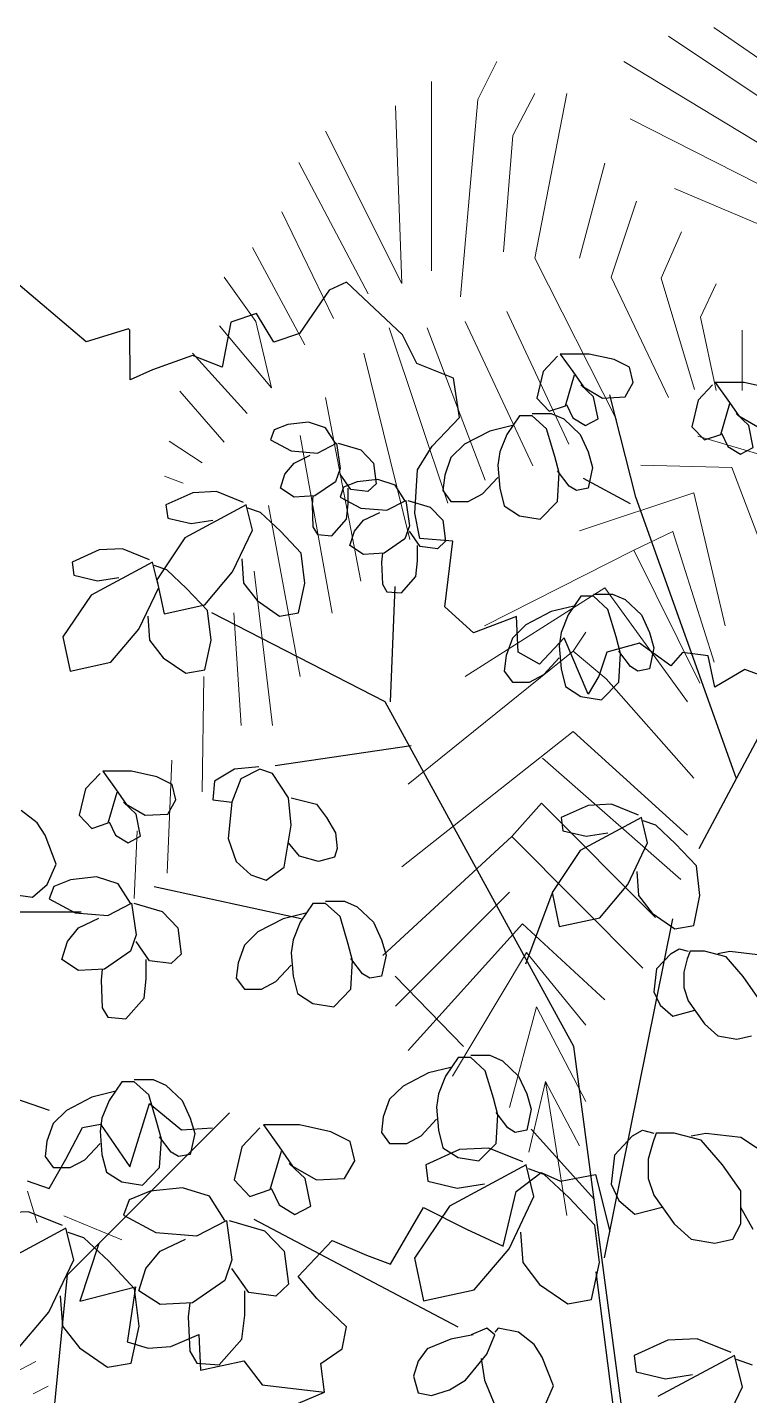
# Model space of a CAD drawing. Header units: metres. Extents: x 10 to 239, y 2 to 253.
# Drawn here: x 65.144 to 67.273, y 236.276 to 240.313 of the extents above; entities that cross this region are included whole.
import ezdxf

# ---------------------------------------------------------------- set-up
doc = ezdxf.new("R2010")
doc.units = ezdxf.units.M
doc.header["$MEASUREMENT"] = 0
doc.layers.add('bloques ARBOLES', color=7, linetype='Continuous', true_color=0xb8d897)

# ---------------------------------------------------------------- blocks, each defined once
blk = doc.blocks.new('arbolote')
at = {"layer": 'bloques ARBOLES'}
for points in [[(2.7258, 8.3824), (2.6379, 8.4146), (2.5499, 8.3621), (2.5296, 8.4544), (2.4538, 8.4647), (2.4197, 8.4257), (2.3276, 8.4921), (2.2307, 8.4652), (2.2079, 8.3944), (2.1757, 8.3413), (2.1058, 8.5075), (2.0326, 8.4299), (1.9699, 8.4659), (1.9646, 8.5709), (1.8381, 8.5226), (1.7538, 8.5993), (1.7768, 8.7926), (1.6799, 8.8007), (1.6652, 8.8756), (1.6728, 9.0034), (1.7164, 9.0735), (1.7971, 9.1575), (1.7788, 9.2735), (1.6709, 9.3173), (1.629, 9.4014), (1.4637, 9.5575), (1.4129, 9.5339), (1.3256, 9.4056), (1.2498, 9.3801), (1.1981, 9.465), (1.1223, 9.4394), (1.0973, 9.306), (1.0095, 9.3412), (0.8915, 9.2982), (0.8263, 9.2687), (0.8245, 9.4153), (0.8208, 9.4196), (0.6961, 9.3811), (0.4029, 9.6284)], [(0.5221, 6.9057), (0.5869, 6.8834), (0.6359, 6.9699), (0.6855, 7.0634), (0.7381, 7.073), (0.8253, 6.9473), (0.8826, 7.1338), (0.9777, 7.0562), (1.0689, 7.0626)], [(0.5805, 5.8724), (0.5892, 6.0984), (0.6413, 6.6286), (1.119, 7.1066)], [(0.7339, 6.7212), (0.678, 6.5512), (0.8418, 6.5934), (0.8177, 6.435), (0.8174, 6.4311), (0.8786, 6.412), (0.9457, 6.4174), (1.0283, 6.4524), (1.0336, 6.3474), (1.1613, 6.3747), (1.2153, 6.3045), (1.3227, 6.2916), (1.3987, 6.2823), (1.3877, 6.3669), (1.4511, 6.4105), (1.4634, 6.4752), (1.3758, 6.5591), (1.3213, 6.6234), (1.4217, 6.7296), (1.5227, 6.6864), (1.5932, 6.6596), (1.6907, 6.8268), (1.8179, 6.7635), (1.9253, 6.7128), (1.9635, 6.874), (2.0379, 6.9305), (2.0946, 6.9049), (2.1978, 6.9243), (2.2396, 6.7565)], [(1.3783, 5.3202), (1.5312, 5.4418), (1.6445, 5.5469), (1.7204, 5.6701), (1.5699, 5.6198), (1.4478, 5.6608), (1.357, 5.996), (1.2278, 6.0834), (1.3223, 6.2498), (1.3987, 6.2823)]]:
    blk.add_lwpolyline(points, dxfattribs=at)
blk = doc.blocks.new('A$C3F3B40B0')
at = {"layer": 'bloques ARBOLES'}
for p, q in [((934.3, 1965.2), (917.4, 1947.1)), ((971.4, 1967.7), (937.5, 1967.7)), ((937.5, 1967.7), (952.3, 1947.1)), ((1001, 1961.3), (971.4, 1967.7)), ((1019, 1952.2), (1001, 1961.3)), ((917.4, 1947.1), (910, 1916)), ((952.3, 1947.1), (965, 1929)), ((1023.3, 1934.1), (1019, 1952.2)), ((943.9, 1907), (954.5, 1943.2)), ((976.7, 1917.3), (961.9, 1931.5)), ((965, 1929), (987.3, 1916)), ((1013.7, 1917.3), (1023.3, 1934.1)), ((1116.4, 1931.5), (1099.5, 1913.4)), ((1153.5, 1934.1), (1119.6, 1934.1)), ((1119.6, 1934.1), (1134.4, 1913.4)), ((1183.1, 1927.7), (1153.5, 1934.1)), ((910, 1916), (924.8, 1900.5)), ((982, 1891.5), (976.7, 1917.3)), ((987.3, 1916), (1013.7, 1917.3)), ((1026.4, 1799.7), (995.7, 1919.9)), ((1099.5, 1913.4), (1092.1, 1882.4)), ((1134.4, 1913.4), (1147.1, 1895.3)), ((904.7, 1897.9), (926.9, 1897.9)), ((924.8, 1900.5), (943.9, 1907)), ((926.9, 1897.9), (941.7, 1891.5)), ((944.9, 1908.3), (952.3, 1892.8)), ((1126, 1873.4), (1136.6, 1909.6)), ((1158.8, 1883.7), (1144, 1897.9)), ((617.8, 1885), (601.9, 1878.5)), ((642.1, 1887.6), (617.8, 1885)), ((662.2, 1881.1), (642.1, 1887.6)), ((673.9, 1863), (662.2, 1881.1)), ((881.4, 1883.7), (854.9, 1877.2)), ((889.9, 1895.3), (875, 1873.4)), ((904.7, 1895.3), (889.9, 1895.3)), ((921.6, 1879.8), (904.7, 1895.3)), ((941.7, 1891.5), (960.8, 1873.4)), ((952.3, 1892.8), (967.2, 1883.7)), ((967.2, 1883.7), (982, 1891.5)), ((1092.1, 1882.4), (1106.9, 1866.9)), ((1147.1, 1895.3), (1169.4, 1882.4)), ((1164.1, 1857.8), (1158.8, 1883.7)), ((601.9, 1878.5), (597.7, 1866.9)), ((597.7, 1866.9), (622, 1854)), ((854.9, 1877.2), (825.3, 1861.7)), ((875, 1873.4), (866.6, 1852.7)), ((931.2, 1847.5), (921.6, 1879.8)), ((960.8, 1873.4), (970.3, 1852.7)), ((1106.9, 1866.9), (1126, 1873.4)), ((1127, 1874.7), (1134.4, 1859.1)), ((622, 1854), (652.7, 1851.4)), ((625.2, 1839.7), (644.2, 1848.8)), ((652.7, 1851.4), (674.9, 1863)), ((674.9, 1863), (679.2, 1833.3)), ((677.1, 1863), (703.5, 1855.3)), ((703.5, 1855.3), (718.4, 1839.7)), ((825.3, 1861.7), (809.4, 1846.2)), ((866.6, 1852.7), (864.5, 1837.2)), ((970.3, 1852.7), (975.6, 1834.6)), ((1134.4, 1859.1), (1149.3, 1850.1)), ((1149.3, 1850.1), (1164.1, 1857.8)), ((614.6, 1826.8), (625.2, 1839.7)), ((679.2, 1833.3), (673.9, 1817.8)), ((718.4, 1839.7), (721.5, 1815.2)), ((809.4, 1846.2), (802, 1825.5)), ((864.5, 1837.2), (866.6, 1810)), ((936.5, 1828.1), (931.2, 1847.5)), ((975.6, 1834.6), (970.3, 1810)), ((609.3, 1810), (614.6, 1826.8)), ((673.9, 1817.8), (649.5, 1801)), ((691.9, 1808.7), (679.2, 1826.8)), ((699.3, 1817.8), (683.4, 1811.3)), ((723.6, 1820.4), (699.3, 1817.8)), ((743.8, 1813.9), (723.6, 1820.4)), ((802, 1825.5), (799.9, 1807.4)), ((846.5, 1803.5), (864.5, 1822.9)), ((948.1, 1812.6), (934.3, 1830.7)), ((934.3, 1794.5), (936.5, 1828.1)), ((1020.1, 1791.9), (965, 1821.6)), ((506.6, 1804.8), (474.8, 1790.6)), ((534.1, 1806.1), (506.6, 1804.8)), ((565.9, 1793.2), (534.1, 1806.1)), ((625.2, 1799.7), (609.3, 1810)), ((649.5, 1801), (625.2, 1799.7)), ((647.4, 1801), (646.4, 1790.6)), ((683.4, 1811.3), (679.2, 1799.7)), ((679.2, 1799.7), (703.5, 1786.7)), ((688.7, 1791.9), (688.7, 1810)), ((712, 1806.1), (691.9, 1808.7)), ((721.5, 1815.2), (712, 1806.1)), ((755.4, 1795.8), (743.8, 1813.9)), ((799.9, 1807.4), (809.4, 1794.5)), ((829.5, 1794.5), (846.5, 1803.5)), ((866.6, 1810), (871.9, 1789.3)), ((956.6, 1807.4), (948.1, 1812.6)), ((970.3, 1810), (956.6, 1807.4)), ((1144, 1470), (1026.4, 1799.7)), ((474.8, 1790.6), (477, 1775.1)), ((569.1, 1790.6), (497.1, 1751.8)), ((576.5, 1760.9), (569.1, 1790.6)), ((586, 1781.6), (571.2, 1786.7)), ((646.4, 1790.6), (647.4, 1764.8)), ((686.6, 1773.8), (688.7, 1791.9)), ((703.5, 1786.7), (734.2, 1784.2)), ((734.2, 1784.2), (756.5, 1795.8)), ((756.5, 1795.8), (760.7, 1766.1)), ((758.6, 1795.8), (785.1, 1788)), ((785.1, 1788), (799.9, 1772.5)), ((809.4, 1794.5), (829.5, 1794.5)), ((871.9, 1789.3), (889.9, 1777.7)), ((914.2, 1773.8), (934.3, 1794.5)), ((477, 1775.1), (504.5, 1768.6)), ((504.5, 1768.6), (529.9, 1772.5)), ((609.3, 1759.6), (586, 1781.6)), ((669.7, 1754.4), (686.6, 1773.8)), ((696.1, 1759.6), (706.7, 1772.5)), ((706.7, 1772.5), (725.8, 1781.6)), ((799.9, 1772.5), (803.1, 1748)), ((889.9, 1777.7), (914.2, 1773.8)), ((497.1, 1751.8), (464.3, 1702.7)), ((553.2, 1711.8), (576.5, 1760.9)), ((633.7, 1733.7), (609.3, 1759.6)), ((647.4, 1764.8), (652.7, 1755.7)), ((652.7, 1755.7), (669.7, 1754.4)), ((690.8, 1742.8), (696.1, 1759.6)), ((760.7, 1766.1), (755.4, 1750.5)), ((773.4, 1741.5), (760.7, 1759.6)), ((396.5, 1737.6), (364.7, 1723.4)), ((424, 1738.9), (396.5, 1737.6)), ((455.8, 1726), (424, 1738.9)), ((706.7, 1732.4), (690.8, 1742.8)), ((755.4, 1750.5), (731.1, 1733.7)), ((770.2, 1724.7), (770.2, 1742.8)), ((793.5, 1738.9), (773.4, 1741.5)), ((803.1, 1748), (793.5, 1738.9)), ((364.7, 1723.4), (366.9, 1707.9)), ((459, 1723.4), (387, 1684.6)), ((466.4, 1693.7), (459, 1723.4)), ((475.9, 1714.3), (461.1, 1719.5)), ((563.8, 1727.3), (565.9, 1698.8)), ((637.9, 1698.8), (633.7, 1733.7)), ((731.1, 1733.7), (706.7, 1732.4)), ((728.9, 1733.7), (727.9, 1723.4)), ((727.9, 1723.4), (728.9, 1697.5)), ((768.1, 1706.6), (770.2, 1724.7)), ((366.9, 1707.9), (394.4, 1701.4)), ((394.4, 1701.4), (419.8, 1705.3)), ((499.2, 1692.4), (475.9, 1714.3)), ((520.4, 1673), (553.2, 1711.8)), ((751.2, 1687.2), (768.1, 1706.6)), ((443.1, 1644.5), (466.4, 1693.7)), ((464.3, 1702.7), (472.7, 1662.6)), ((523.5, 1666.5), (499.2, 1692.4)), ((565.9, 1698.8), (581.8, 1678.1)), ((630.5, 1663.9), (637.9, 1698.8)), ((728.9, 1697.5), (734.2, 1688.5)), ((734.2, 1688.5), (751.2, 1687.2)), ((738.5, 1559.2), (743.8, 1694.9)), ((387, 1684.6), (354.1, 1635.5)), ((472.7, 1662.6), (520.4, 1673)), ((581.8, 1678.1), (608.2, 1660)), ((953.4, 1671.7), (926.9, 1665.2)), ((961.9, 1683.3), (947, 1661.3)), ((976.7, 1683.3), (961.9, 1683.3)), ((976.7, 1685.9), (998.9, 1685.9)), ((993.6, 1667.8), (976.7, 1683.3)), ((998.9, 1685.9), (1013.7, 1679.4)), ((1013.7, 1679.4), (1032.8, 1661.3)), ((453.7, 1660), (455.8, 1631.6)), ((527.8, 1631.6), (523.5, 1666.5)), ((732.1, 1559.2), (528.8, 1663.9)), ((608.2, 1660), (630.5, 1663.9)), ((926.9, 1665.2), (897.3, 1649.7)), ((947, 1661.3), (938.6, 1640.6)), ((1003.2, 1635.5), (993.6, 1667.8)), ((1032.8, 1661.3), (1042.3, 1640.6)), ((410.3, 1605.7), (443.1, 1644.5)), ((897.3, 1649.7), (881.4, 1634.2)), ((938.6, 1640.6), (936.5, 1625.1)), ((1042.3, 1640.6), (1047.6, 1622.5)), ((1100.6, 1387.2), (1236.1, 1641.9)), ((354.1, 1635.5), (362.6, 1595.4)), ((455.8, 1631.6), (471.7, 1610.9)), ((520.4, 1596.7), (527.8, 1631.6)), ((881.4, 1634.2), (874, 1613.5)), ((936.5, 1625.1), (938.6, 1598)), ((1008.4, 1616.1), (1003.2, 1635.5)), ((471.7, 1610.9), (498.1, 1592.8)), ((874, 1613.5), (871.9, 1595.4)), ((918.5, 1591.5), (936.5, 1610.9)), ((1020.1, 1600.6), (1006.3, 1618.7)), ((1006.3, 1582.5), (1008.4, 1616.1)), ((1047.6, 1622.5), (1042.3, 1598)), ((362.6, 1595.4), (410.3, 1605.7)), ((498.1, 1592.8), (520.4, 1596.7)), ((871.9, 1595.4), (881.4, 1582.5)), ((901.5, 1582.5), (918.5, 1591.5)), ((938.6, 1598), (943.9, 1577.3)), ((1028.6, 1595.4), (1020.1, 1600.6)), ((1042.3, 1598), (1028.6, 1595.4)), ((881.4, 1582.5), (901.5, 1582.5)), ((943.9, 1577.3), (961.9, 1565.7)), ((986.2, 1561.8), (1006.3, 1582.5)), ((953.4, 1154.5), (732.1, 1559.2)), ((961.9, 1565.7), (986.2, 1561.8)), ((762.8, 1507.5), (603, 1484.2)), ((555.3, 1480.3), (532, 1466.1)), ((583.9, 1482.9), (555.3, 1480.3)), ((585, 1480.3), (562.7, 1468.7)), ((599.8, 1475.2), (585, 1480.3)), ((397.6, 1475.2), (380.6, 1457.1)), ((434.6, 1477.7), (400.7, 1477.7)), ((400.7, 1477.7), (415.6, 1457.1)), ((464.3, 1471.3), (434.6, 1477.7)), ((482.3, 1462.2), (464.3, 1471.3)), ((486.5, 1444.1), (482.3, 1462.2)), ((532, 1466.1), (529.9, 1444.1)), ((562.7, 1468.7), (552.1, 1441.5)), ((618.8, 1446.7), (599.8, 1475.2)), ((380.6, 1457.1), (373.2, 1426)), ((407.1, 1417), (417.7, 1453.2)), ((415.6, 1457.1), (428.3, 1439)), ((622, 1414.4), (618.8, 1446.7)), ((622, 1446.7), (651.7, 1439)), ((323.7, 1417.3), (305.2, 1431.8)), ((439.9, 1427.3), (425.1, 1441.5)), ((428.3, 1439), (450.5, 1426)), ((477, 1427.3), (486.5, 1444.1)), ((529.9, 1444.1), (552.1, 1441.5)), ((552.1, 1441.5), (547.9, 1398.9)), ((651.7, 1439), (663.3, 1423.4)), ((970.3, 1437.7), (938.6, 1423.4)), ((997.9, 1439), (970.3, 1437.7)), ((1029.6, 1426), (997.9, 1439)), ((333, 1402.8), (323.7, 1417.3)), ((373.2, 1426), (388, 1410.5)), ((388, 1410.5), (407.1, 1417)), ((408.1, 1418.3), (415.6, 1402.8)), ((445.2, 1401.5), (439.9, 1427.3)), ((450.5, 1426), (477, 1427.3)), ((613.5, 1365.3), (622, 1414.4)), ((663.3, 1423.4), (673.9, 1405.3)), ((938.6, 1423.4), (940.7, 1407.9)), ((1032.8, 1423.4), (960.8, 1384.7)), ((1040.2, 1393.7), (1032.8, 1423.4)), ((1049.7, 1414.4), (1034.9, 1419.6)), ((1073, 1392.4), (1049.7, 1414.4)), ((346.2, 1368.8), (333, 1402.8)), ((415.6, 1402.8), (430.4, 1393.7)), ((430.4, 1393.7), (445.2, 1401.5)), ((547.9, 1398.9), (557.4, 1371.7)), ((673.9, 1405.3), (676, 1387.2)), ((940.7, 1407.9), (968.2, 1401.5)), ((968.2, 1401.5), (993.6, 1405.3)), ((631.5, 1378.2), (618.8, 1393.7)), ((676, 1387.2), (672.8, 1376.9)), ((960.8, 1384.7), (928, 1335.5)), ((1016.9, 1344.6), (1040.2, 1393.7)), ((1097.4, 1366.6), (1073, 1392.4)), ((335.6, 1344.6), (346.2, 1368.8)), ((557.4, 1371.7), (574.4, 1356.2)), ((653.8, 1371.7), (631.5, 1378.2)), ((672.8, 1376.9), (653.8, 1371.7)), ((1101.6, 1331.7), (1097.4, 1366.6)), ((363.1, 1350.4), (343.3, 1342.3)), ((393.6, 1353.6), (363.1, 1350.4)), ((418.7, 1345.6), (393.6, 1353.6)), ((574.4, 1356.2), (592.4, 1349.8)), ((592.4, 1349.8), (613.5, 1365.3)), ((1027.5, 1360.1), (1029.6, 1331.7)), ((318.4, 1330), (335.6, 1344.6)), ((343.3, 1342.3), (338, 1327.8)), ((433.3, 1322.9), (418.7, 1345.6)), ((633.7, 1304.5), (461.1, 1342)), ((897.3, 1251.5), (928, 1334.2)), ((928, 1335.5), (936.5, 1295.5)), ((984.1, 1305.8), (1016.9, 1344.6)), ((293.3, 1333.3), (318.4, 1330)), ((338, 1327.8), (368.4, 1311.6)), ((406.8, 1308.4), (434.6, 1322.9)), ((434.6, 1322.9), (439.9, 1285.8)), ((437.3, 1322.9), (470.3, 1313.2)), ((647.4, 1322.6), (632.6, 1300.6)), ((662.2, 1322.6), (647.4, 1322.6)), ((662.2, 1325.2), (684.5, 1325.2)), ((679.2, 1307.1), (662.2, 1322.6)), ((684.5, 1325.2), (699.3, 1318.7)), ((699.3, 1318.7), (718.4, 1300.6)), ((1029.6, 1331.7), (1045.5, 1311)), ((1094.2, 1296.7), (1101.6, 1331.7)), ((375.3, 1312.3), (246.2, 1312.3)), ((368.4, 1311.6), (406.8, 1308.4)), ((372.4, 1293.8), (396.2, 1305.1)), ((470.3, 1313.2), (488.9, 1293.8)), ((612.5, 1304.5), (582.8, 1289)), ((638.9, 1311), (612.5, 1304.5)), ((688.7, 1274.8), (679.2, 1307.1)), ((936.5, 1295.5), (984.1, 1305.8)), ((989.4, 906.3), (1069.9, 1304.5)), ((1045.5, 1311), (1072, 1292.9)), ((359.2, 1277.7), (372.4, 1293.8)), ((439.9, 1285.8), (433.3, 1266.4)), ((488.9, 1293.8), (492.8, 1263.1)), ((582.8, 1289), (567, 1273.5)), ((632.6, 1300.6), (624.1, 1279.9)), ((718.4, 1300.6), (727.9, 1279.9)), ((1072, 1292.9), (1094.2, 1296.7)), ((352.6, 1256.7), (359.2, 1277.7)), ((455.8, 1255), (439.9, 1277.7)), ((567, 1273.5), (559.5, 1252.8)), ((624.1, 1279.9), (622, 1264.4)), ((694, 1255.4), (688.7, 1274.8)), ((727.9, 1279.9), (733.2, 1261.8)), ((372.4, 1243.7), (352.6, 1256.7)), ((433.3, 1266.4), (402.8, 1245.4)), ((451.8, 1234), (451.8, 1256.7)), ((480.9, 1251.8), (455.8, 1255)), ((492.8, 1263.1), (480.9, 1251.8)), ((622, 1264.4), (624.1, 1237.3)), ((705.6, 1239.9), (691.9, 1258)), ((691.9, 1221.8), (694, 1255.4)), ((733.2, 1261.8), (727.9, 1237.3)), ((1067.7, 1263.9), (1050.7, 1245.8)), ((1067.7, 1263.9), (1077.2, 1269.1)), ((1077.2, 1269.1), (1087.8, 1266.5)), ((1086.7, 1257.4), (1082.5, 1241.9)), ((1089.9, 1266.5), (1086.7, 1257.4)), ((1106.9, 1266.5), (1089.9, 1266.5)), ((1132.3, 1260), (1106.9, 1266.5)), ((1122.7, 1263.9), (1136.5, 1266.5)), ((1152.4, 1236.7), (1132.3, 1260)), ((1136.5, 1266.5), (1169.3, 1262.6)), ((402.8, 1245.4), (372.4, 1243.7)), ((400.2, 1245.4), (398.9, 1232.4)), ((559.5, 1252.8), (557.4, 1234.7)), ((604, 1230.8), (622, 1250.2)), ((624.1, 1237.3), (629.4, 1216.6)), ((714.1, 1234.7), (705.6, 1239.9)), ((727.9, 1237.3), (714.1, 1234.7)), ((824.2, 1154.5), (743.8, 1237.3)), ((1050.7, 1245.8), (1047.6, 1218.6)), ((1082.5, 1241.9), (1082.5, 1223.8)), ((398.9, 1232.4), (400.2, 1200.1)), ((449.2, 1211.4), (451.8, 1234)), ((557.4, 1234.7), (567, 1221.8)), ((567, 1221.8), (587.1, 1221.8)), ((587.1, 1221.8), (604, 1230.8)), ((671.8, 1201.1), (691.9, 1221.8)), ((1082.5, 1223.8), (1087.8, 1208.3)), ((1169.3, 1212.2), (1152.4, 1236.7)), ((428, 1187.2), (449.2, 1211.4)), ((629.4, 1216.6), (647.4, 1205)), ((1047.6, 1218.6), (1055, 1203.1)), ((1087.8, 1208.3), (1106.9, 1181.1)), ((400.2, 1200.1), (406.8, 1188.8)), ((647.4, 1205), (671.8, 1201.1)), ((1055, 1203.1), (1069.8, 1190.2)), ((1069.8, 1190.2), (1095.7, 1197)), ((406.8, 1188.8), (428, 1187.2)), ((1106.9, 1181.1), (1122.7, 1166.9)), ((1122.7, 1166.9), (1145, 1163)), ((1145, 1163), (1161.9, 1166.9)), ((817.9, 1141.6), (803.1, 1119.6)), ((832.7, 1141.6), (817.9, 1141.6)), ((832.7, 1144.2), (854.9, 1144.2)), ((849.6, 1126.1), (832.7, 1141.6)), ((854.9, 1144.2), (869.8, 1137.7)), ((1045.5, 464.1), (953.4, 1154.5)), ((338.3, 1079.5), (184.7, 1132.6)), ((809.4, 1130), (782.9, 1123.5)), ((859.2, 1093.8), (849.6, 1126.1)), ((869.8, 1137.7), (888.8, 1119.6)), ((423, 1113.2), (408.1, 1091.2)), ((437.8, 1113.2), (423, 1113.2)), ((437.8, 1115.7), (460, 1115.7)), ((454.7, 1097.6), (437.8, 1113.2)), ((460, 1115.7), (474.8, 1109.3)), ((474.8, 1109.3), (493.9, 1091.2)), ((782.9, 1123.5), (753.3, 1108)), ((803.1, 1119.6), (794.6, 1098.9)), ((888.8, 1119.6), (898.3, 1098.9)), ((388, 1095.1), (358.4, 1079.5)), ((414.5, 1101.5), (388, 1095.1)), ((464.3, 1065.3), (454.7, 1097.6)), ((753.3, 1108), (737.4, 1092.5)), ((794.6, 1098.9), (792.5, 1083.4)), ((864.5, 1074.4), (859.2, 1093.8)), ((898.3, 1098.9), (903.6, 1080.8)), ((358.4, 1079.5), (342.5, 1064)), ((408.1, 1091.2), (399.7, 1070.5)), ((493.9, 1091.2), (503.4, 1070.5)), ((737.4, 1092.5), (730, 1071.8)), ((792.5, 1083.4), (794.6, 1056.3)), ((876.1, 1058.9), (862.3, 1077)), ((903.6, 1080.8), (898.3, 1056.3)), ((342.5, 1064), (335.1, 1043.3)), ((399.7, 1070.5), (397.6, 1055)), ((469.6, 1045.9), (464.3, 1065.3)), ((503.4, 1070.5), (508.7, 1052.4)), ((589.2, 1062.4), (607.7, 1036.6)), ((631.5, 1062.4), (589.2, 1062.4)), ((668.6, 1054.3), (631.5, 1062.4)), ((730, 1071.8), (727.9, 1053.7)), ((774.5, 1049.8), (792.5, 1069.2)), ((862.3, 1040.8), (864.5, 1074.4)), ((397.6, 1055), (399.7, 1027.8)), ((481.2, 1030.4), (467.4, 1048.5)), ((467.4, 1012.3), (469.6, 1045.9)), ((508.7, 1052.4), (503.4, 1027.8)), ((585.2, 1059.2), (564, 1036.6)), ((691.1, 1043), (668.6, 1054.3)), ((727.9, 1053.7), (737.4, 1040.8)), ((757.5, 1040.8), (774.5, 1049.8)), ((794.6, 1056.3), (799.9, 1035.6)), ((884.6, 1053.7), (876.1, 1058.9)), ((898.3, 1056.3), (884.6, 1053.7)), ((977.7, 974.8), (903.6, 1057.6)), ((1022.3, 1049.6), (1001.1, 1027)), ((1022.3, 1049.6), (1034.2, 1056.1)), ((1034.2, 1056.1), (1047.5, 1052.8)), ((1050.1, 1052.8), (1046.1, 1041.5)), ((1071.3, 1052.8), (1050.1, 1052.8)), ((1103, 1044.7), (1071.3, 1052.8)), ((1091.1, 1049.6), (1108.3, 1052.8)), ((1128.2, 1015.7), (1103, 1044.7)), ((1108.3, 1052.8), (1149.4, 1048)), ((1149.4, 1048), (1183.8, 1025.3)), ((335.1, 1043.3), (333, 1025.2)), ((379.6, 1021.4), (397.6, 1040.8)), ((489.7, 1025.2), (481.2, 1030.4)), ((564, 1036.6), (554.8, 997.8)), ((597.1, 986.5), (610.4, 1031.7)), ((607.7, 1036.6), (623.6, 1013.9)), ((696.4, 1020.4), (691.1, 1043)), ((737.4, 1040.8), (757.5, 1040.8)), ((819.5, 1033.5), (779.8, 1015.7)), ((799.9, 1035.6), (817.9, 1024)), ((853.9, 1035.1), (819.5, 1033.5)), ((842.2, 1020.1), (862.3, 1040.8)), ((893.6, 1018.9), (853.9, 1035.1)), ((1046.1, 1041.5), (1040.8, 1022.1)), ((333, 1025.2), (342.5, 1012.3)), ((342.5, 1012.3), (362.6, 1012.3)), ((362.6, 1012.3), (379.6, 1021.4)), ((399.7, 1027.8), (405, 1007.1)), ((447.3, 991.6), (467.4, 1012.3)), ((503.4, 1027.8), (489.7, 1025.2)), ((638.2, 999.4), (619.6, 1017.2)), ((623.6, 1013.9), (651.4, 997.8)), ((684.5, 999.4), (696.4, 1020.4)), ((779.8, 1015.7), (782.4, 996.3)), ((897.6, 1015.7), (807.6, 967.2)), ((817.9, 1024), (842.2, 1020.1)), ((906.8, 978.5), (897.6, 1015.7)), ((1001.1, 1027), (997.2, 993)), ((1040.8, 1022.1), (1040.8, 999.5)), ((1149.4, 984.9), (1128.2, 1015.7)), ((405, 1007.1), (423, 995.5)), ((554.8, 997.8), (573.3, 978.4)), ((644.8, 967.1), (638.2, 999.4)), ((651.4, 997.8), (684.5, 999.4)), ((782.4, 996.3), (816.8, 988.2)), ((918.7, 1004.4), (900.2, 1010.9)), ((947.9, 976.9), (918.7, 1004.4)), ((1040.8, 999.5), (1047.5, 980.1)), ((423, 995.5), (447.3, 991.6)), ((456.4, 984.7), (431.6, 974.6)), ((494.5, 988.7), (456.4, 984.7)), ((525.9, 978.6), (494.5, 988.7)), ((573.3, 978.4), (597.1, 986.5)), ((598.5, 988.1), (607.7, 968.7)), ((816.8, 988.2), (848.6, 993.1)), ((997.2, 993), (1006.4, 973.6)), ((1149.4, 946.2), (1149.4, 984.9)), ((431.6, 974.6), (425, 956.4)), ((544.1, 950.3), (525.9, 978.6)), ((607.7, 968.7), (626.2, 957.4)), ((626.2, 957.4), (644.8, 967.1)), ((807.6, 967.2), (766.5, 905.8)), ((877.7, 917.1), (906.8, 978.5)), ((978.3, 944.6), (947.9, 976.9)), ((1006.4, 973.6), (1025, 957.5)), ((1025, 957.5), (1057.4, 966)), ((1047.5, 980.1), (1071.3, 946.2)), ((1163.9, 939.7), (1149.4, 965.6)), ((313.8, 960.5), (279.3, 958.9)), ((353.5, 944.3), (313.8, 960.5)), ((425, 956.4), (463.1, 936.2)), ((511, 932.2), (545.8, 950.3)), ((545.8, 950.3), (552.4, 903.9)), ((549.1, 950.3), (590.4, 938.2)), ((817.9, 824.8), (578.6, 951.5)), ((357.4, 941.1), (267.4, 892.6)), ((366.7, 903.9), (357.4, 941.1)), ((378.6, 929.8), (360.1, 936.2)), ((463.1, 936.2), (511, 932.2)), ((590.4, 938.2), (613.6, 914)), ((890.9, 936.5), (893.6, 901)), ((983.6, 901), (978.3, 944.6)), ((1071.3, 946.2), (1091.1, 928.4)), ((1140.1, 928.4), (1149.4, 946.2)), ((407.7, 902.3), (378.6, 929.8)), ((468, 914), (497.8, 928.1)), ((836.7, 868.6), (877.7, 917.1)), ((1091.1, 928.4), (1118.9, 923.5)), ((1118.9, 923.5), (1140.1, 928.4)), ((337.6, 842.5), (366.7, 903.9)), ((438.2, 870), (407.7, 902.3)), ((451.5, 893.8), (468, 914)), ((552.4, 903.9), (544.1, 879.6)), ((613.6, 914), (618.6, 875.6)), ((766.5, 905.8), (777.1, 855.7)), ((893.6, 901), (913.4, 875.1)), ((974.3, 857.3), (983.6, 901)), ((443.2, 867.5), (451.5, 893.8)), ((572.2, 865.5), (552.4, 893.8)), ((1034.9, 458.9), (979.7, 889.8)), ((443.5, 826.3), (438.2, 870)), ((544.1, 879.6), (506.1, 853.4)), ((618.6, 875.6), (603.7, 861.5)), ((777.1, 855.7), (836.7, 868.6)), ((913.4, 875.1), (946.5, 852.5)), ((350.8, 861.9), (353.5, 826.3)), ((468, 851.4), (443.2, 867.5)), ((506.1, 853.4), (468, 851.4)), ((502.8, 853.4), (501.1, 837.2)), ((567.3, 839.2), (567.3, 867.5)), ((603.7, 861.5), (572.2, 865.5)), ((946.5, 852.5), (974.3, 857.3)), ((296.6, 794), (337.6, 842.5)), ((501.1, 837.2), (502.8, 796.8)), ((564, 811), (567.3, 839.2)), ((353.5, 826.3), (373.3, 800.5)), ((434.2, 782.7), (443.5, 826.3)), ((851.5, 823.9), (833, 815.8)), ((860.8, 815.8), (851.5, 823.9)), ((864.7, 823.9), (860.8, 819)), ((888.5, 819), (864.7, 823.9)), ((537.5, 780.6), (564, 811)), ((809.1, 811), (781.3, 799.6)), ((835.6, 815.8), (809.1, 811)), ((851.5, 793.2), (860.8, 815.8)), ((907.1, 804.5), (888.5, 819)), ((916.3, 789.9), (907.1, 804.5)), ((1063.9, 809.6), (1024.2, 791.8)), ((1098.3, 811.2), (1063.9, 809.6)), ((1138, 795.1), (1098.3, 811.2)), ((373.3, 800.5), (406.4, 777.9)), ((502.8, 796.8), (511, 782.7)), ((781.3, 799.6), (770.8, 785.1)), ((826.3, 762.5), (851.5, 793.2)), ((844.9, 788.3), (848.8, 762.5)), ((929.6, 756), (916.3, 789.9)), ((1024.2, 791.8), (1026.9, 772.4)), ((1142, 791.8), (1052, 743.4)), ((1151.3, 754.7), (1142, 791.8)), ((406.4, 777.9), (434.2, 782.7)), ((511, 782.7), (537.5, 780.6)), ((770.8, 785.1), (765.5, 767.3)), ((1026.9, 772.4), (1061.3, 764.4)), ((1163.2, 780.5), (1144.6, 787)), ((765.5, 767.3), (770.8, 747.9)), ((807.8, 751.2), (826.3, 762.5)), ((848.8, 762.5), (860.8, 733.4)), ((919, 731.8), (929.6, 756)), ((1061.3, 764.4), (1093, 769.2)), ((770.8, 747.9), (786.6, 744.7)), ((786.6, 744.7), (807.8, 751.2)), ((1122.2, 693.3), (1151.3, 754.7))]:
    blk.add_line(p, q, dxfattribs=at)
blk = doc.blocks.new('Palm2-e')
at = {"layer": 'bloques ARBOLES', "lineweight": 5}
for p, q in [((-0.3581, 4.3277), (0.0635, 4.0458)), ((0.0449, 4.1669), (-0.2239, 4.3537)), ((-0.9193, 4.1408), (-0.8633, 4.2528)), ((0.0667, 3.9162), (-0.4889, 4.2528)), ((-1.056, 3.6356), (-1.056, 4.1936)), ((-0.817, 4.0347), (-0.7513, 4.1591)), ((-0.7513, 3.6727), (-0.6575, 4.1591)), ((-1.1439, 3.5979), (-1.1627, 4.122)), ((-0.9713, 3.5588), (-0.9193, 4.1408)), ((-0.4707, 4.0842), (0.0928, 3.7971)), ((-1.3685, 4.0471), (-1.1439, 3.5979)), ((-0.8444, 3.6916), (-0.817, 4.0347)), ((-1.2428, 3.5673), (-1.4473, 3.9546)), ((-0.5456, 3.9533), (-0.6198, 3.6727)), ((0.1227, 3.6819), (-0.3398, 3.8785)), ((-0.5267, 3.6168), (-0.4518, 3.8414)), ((-1.498, 3.8095), (-1.345, 3.495)), ((-0.3789, 3.6135), (-0.3197, 3.7502)), ((-1.584, 3.704), (-1.4297, 3.4175)), ((-0.7513, 3.6727), (-0.5111, 3.1968)), ((-1.5742, 3.4859), (-1.6673, 3.6168)), ((-0.3581, 3.2613), (-0.5267, 3.6168)), ((-0.2812, 3.2854), (-0.3789, 3.6135)), ((-0.2637, 3.4989), (-0.2174, 3.5972)), ((-0.651, 3.1239), (-0.8346, 3.5158)), ((-1.6816, 3.4735), (-1.528, 3.2899)), ((-1.528, 3.2899), (-1.5742, 3.4859)), ((-0.957, 3.4859), (-0.7578, 3.0601)), ((-0.2174, 3.2821), (-0.2637, 3.4989)), ((-1.181, 3.467), (-1.0085, 2.9501)), ((-0.8984, 3.0184), (-1.069, 3.467)), ((-0.1406, 3.2821), (-0.1406, 3.4605)), ((-1.7611, 3.3921), (-1.6002, 3.2144)), ((-1.1198, 2.8433), (-1.2558, 3.3921)), ((2.3102, 3.3726), (2.3389, 3.2789)), ((-1.7982, 3.2802), (-1.6673, 3.1304)), ((2.4177, 3.2997), (2.5882, 3.2287)), ((-1.3685, 3.2613), (-1.265, 2.7203)), ((-1.3496, 2.6252), (-1.4433, 3.1493)), ((-1.8301, 3.133), (-1.7324, 3.0692)), ((-0.0221, 3.0744), (-0.2715, 3.148)), ((-1.8437, 3.0302), (-1.7884, 3.0093)), ((-0.4388, 3.0621), (-0.1712, 3.0556)), ((-0.1712, 3.0556), (-0.0781, 2.8127)), ((-0.2832, 2.9807), (-0.6198, 2.8687)), ((-0.1901, 2.5881), (-0.2832, 2.9807)), ((-1.5364, 2.9436), (-1.4433, 2.4384)), ((-0.4603, 2.8114), (-0.345, 2.8668)), ((-0.345, 2.8668), (-0.2226, 2.4813)), ((2.2399, 2.8212), (2.3343, 2.87)), ((-0.4603, 2.8114), (-0.9004, 2.5881)), ((-0.265, 2.4195), (-0.4603, 2.8114)), ((2.3265, 2.775), (2.3708, 2.7971)), ((-1.5247, 2.2945), (-1.5794, 2.7496)), ((-0.957, 2.4384), (-0.5456, 2.7001)), ((-0.5456, 2.7001), (-0.3021, 2.3635)), ((-1.6387, 2.6265), (-1.6178, 2.2945)), ((-0.6387, 2.5132), (-0.6016, 2.5692)), ((-0.6387, 2.5132), (-1.125, 2.1207)), ((-0.5417, 2.4319), (-0.6387, 2.5132)), ((-1.7324, 2.0985), (-1.7279, 2.4384)), ((-0.2832, 2.1389), (-0.5417, 2.4319)), ((-1.6178, 2.2945), (-1.6178, 2.2945)), ((-1.1439, 1.8772), (-0.6387, 2.2769)), ((-0.6387, 2.2769), (-0.3021, 1.9709)), ((-1.8216, 2.1923), (-1.8359, 1.8589)), ((-0.321, 1.8401), (-0.7292, 2.1975)), ((-0.819, 1.9664), (-0.7324, 2.0647)), ((-0.7324, 2.0647), (-0.3958, 1.7274)), ((-1.9238, 1.9833), (-1.9329, 1.7841)), ((-0.819, 1.9664), (-1.1999, 1.6155)), ((-0.4329, 1.5783), (-0.819, 1.9664)), ((-1.1627, 1.4657), (-0.8262, 1.8023)), ((-1.125, 1.3349), (-0.7884, 1.7092)), ((-0.7884, 1.7092), (-0.5456, 1.4846)), ((-0.9941, 1.26), (-0.776, 1.6246)), ((-0.776, 1.6246), (-0.6016, 1.4097)), ((-0.7467, 1.4638), (-0.8262, 1.1669)), ((-0.6016, 1.1851), (-0.7467, 1.4638)), ((-0.72, 1.2437), (-0.7695, 1.0354)), ((-0.6575, 0.8485), (-0.72, 1.2437)), ((-0.72, 1.2437), (-0.6198, 1.0543))]:
    blk.add_line(p, q, dxfattribs=at)

msp = doc.modelspace()

# ---------------------------------------------------------------- block references
msp.add_blockref('arbolote', (64.62072, 230.00393))
at = {"layer": 'bloques ARBOLES'}
for p in [(67.39128, 235.95899), (62.83386, 233.50679)]:
    msp.add_blockref('Palm2-e', p, dxfattribs=at)
at = {"layer": 'bloques ARBOLES', "color": 2, "xscale": 0.0025121894011627, "yscale": 0.0025121894011627, "zscale": 0.0025121894011627}
msp.add_blockref('A$C3F3B40B0', (64.35904, 234.40577), dxfattribs=at)

doc.saveas('drawing.dxf')
